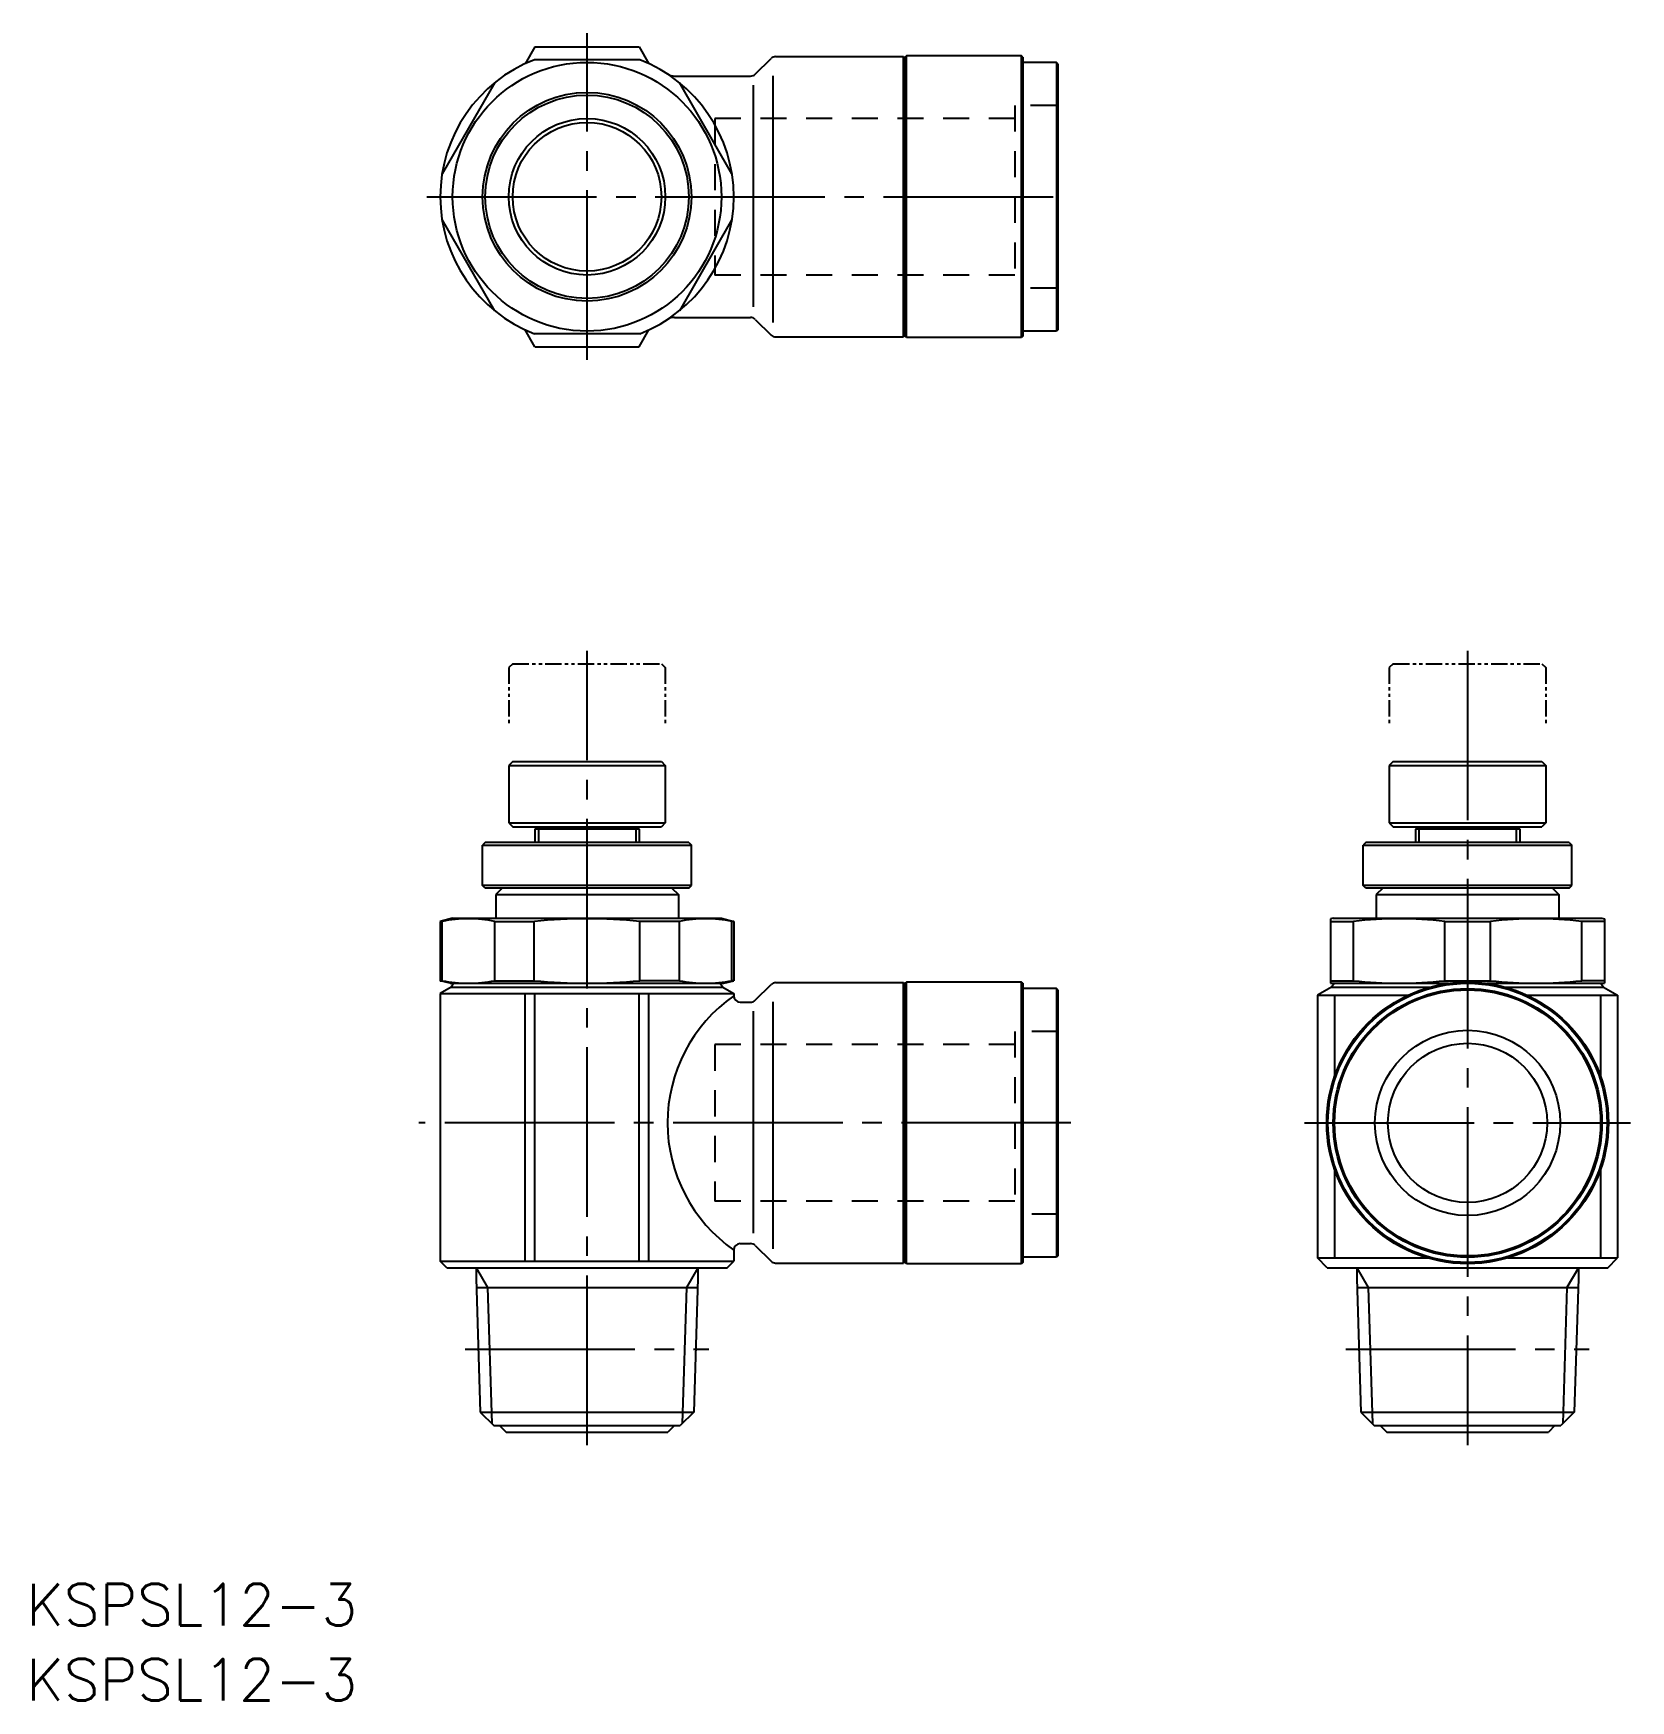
# Model space of a CAD drawing. Extents: x 76 to 198, y 133 to 260.
import ezdxf

# ---------------------------------------------------------------- set-up
doc = ezdxf.new("R2010")
doc.units = 0
for name, pattern in [('CENTER', [17.5, 13, -1.5, 1.5, -1.5]), ('DASHED', [3.5, 2, -1.5]), ('PHANTOM', [2.5, 1.25, -0.25, 0.25, -0.25, 0.25, -0.25])]:
    doc.linetypes.add(name, pattern=pattern)
doc.layers.get('0').update_dxf_attribs({"linetype": 'CONTINUOUS'})
doc.layers.add('CENTER', color=1, linetype='CENTER')
doc.styles.get("Standard").update_dxf_attribs({"font": 'txt.shx', "bigfont": '@extfont2.shx'})

msp = doc.modelspace()

# ---------------------------------------------------------------- linework, layer by layer
at = {"color": 7, "linetype": 'CONTINUOUS'}
for p, q in [((114.3, 259.39), (113.55, 258.09)), ((122.34, 258.39), (114.26, 258.39)), ((114.3, 259.39), (122.3, 259.39)), ((122.3, 259.39), (123.05, 258.09)), ((131.2, 257.29), (132.41, 258.49)), ((132.76, 258.64), (142.56, 258.64)), ((142.56, 258.64), (142.7, 258.39)), ((142.56, 237.14), (142.56, 258.64)), ((142.8, 258.69), (142.7, 258.59)), ((142.7, 258.59), (142.7, 237.19)), ((151.6, 258.69), (142.8, 258.69)), ((142.8, 237.09), (142.8, 258.69)), ((151.7, 258.59), (151.6, 258.69)), ((151.6, 237.09), (151.6, 258.69)), ((151.7, 258.59), (151.7, 237.19)), ((125.01, 257.14), (130.84, 257.14)), ((132.55, 257.16), (132.55, 238.24)), ((154.3, 258.19), (151.7, 258.19)), ((154.4, 258.09), (154.3, 258.19)), ((154.3, 258.19), (154.3, 237.59)), ((154.4, 258.09), (154.4, 237.69)), ((111.23, 256.64), (107.19, 249.64)), ((129.41, 249.64), (125.38, 256.64)), ((131.05, 239.44), (131.05, 256.45)), ((111.23, 239.14), (107.19, 246.14)), ((129.41, 246.14), (125.38, 239.14)), ((125.01, 238.64), (130.84, 238.64)), ((131.2, 238.49), (132.41, 237.29)), ((114.3, 236.39), (113.55, 237.69)), ((122.34, 237.39), (114.26, 237.39)), ((122.3, 236.39), (123.05, 237.69)), ((132.76, 237.14), (142.56, 237.14)), ((142.7, 237.39), (142.56, 237.14)), ((142.8, 237.09), (142.7, 237.19)), ((151.6, 237.09), (142.8, 237.09)), ((151.7, 237.19), (151.6, 237.09)), ((154.3, 237.59), (151.7, 237.59)), ((154.4, 237.69), (154.3, 237.59)), ((114.3, 236.39), (122.3, 236.39)), ((112.6, 204.59), (112.3, 204.29)), ((112.6, 204.59), (124, 204.59)), ((124, 204.59), (124.3, 204.29)), ((180.1, 204.59), (179.8, 204.29)), ((180.1, 204.59), (191.5, 204.59)), ((191.5, 204.59), (191.8, 204.29)), ((112.3, 204.29), (124.3, 204.29)), ((112.3, 204.29), (112.3, 199.89)), ((124.3, 204.29), (124.3, 199.89)), ((179.8, 204.29), (179.8, 199.89)), ((179.8, 204.29), (191.8, 204.29)), ((191.8, 204.29), (191.8, 199.89)), ((112.3, 199.89), (124.3, 199.89)), ((112.3, 199.89), (112.6, 199.59)), ((112.6, 199.59), (124, 199.59)), ((114.48, 199.59), (114.3, 199.41)), ((122.3, 199.41), (114.3, 199.41)), ((114.3, 199.41), (114.3, 198.39)), ((122.12, 199.59), (122.3, 199.41)), ((122.3, 199.41), (122.3, 198.39)), ((124.3, 199.89), (124, 199.59)), ((179.8, 199.89), (180.1, 199.59)), ((179.8, 199.89), (191.8, 199.89)), ((180.1, 199.59), (191.5, 199.59)), ((181.98, 199.59), (181.8, 199.41)), ((181.8, 199.41), (181.8, 198.39)), ((189.8, 199.41), (181.8, 199.41)), ((189.62, 199.59), (189.8, 199.41)), ((189.8, 199.41), (189.8, 198.39)), ((191.8, 199.89), (191.5, 199.59)), ((110.5, 198.39), (110.3, 198.19)), ((110.3, 198.19), (126.3, 198.19)), ((110.3, 195.09), (110.3, 198.19)), ((126.1, 198.39), (110.5, 198.39)), ((126.1, 198.39), (126.3, 198.19)), ((126.3, 195.09), (126.3, 198.19)), ((178, 198.39), (177.8, 198.19)), ((177.8, 195.09), (177.8, 198.19)), ((177.8, 198.19), (193.8, 198.19)), ((193.6, 198.39), (178, 198.39)), ((193.6, 198.39), (193.8, 198.19)), ((193.8, 195.09), (193.8, 198.19)), ((126.3, 195.09), (110.3, 195.09)), ((110.5, 194.89), (110.3, 195.09)), ((126.1, 194.89), (110.5, 194.89)), ((111.8, 194.89), (111.3, 194.39)), ((111.3, 194.39), (125.3, 194.39)), ((111.3, 194.39), (111.3, 192.59)), ((124.8, 194.89), (125.3, 194.39)), ((125.3, 194.39), (125.3, 192.59)), ((126.1, 194.89), (126.3, 195.09)), ((178, 194.89), (177.8, 195.09)), ((193.8, 195.09), (177.8, 195.09)), ((193.6, 194.89), (178, 194.89)), ((179.3, 194.89), (178.8, 194.39)), ((178.8, 194.39), (178.8, 192.59)), ((178.8, 194.39), (192.8, 194.39)), ((192.3, 194.89), (192.8, 194.39)), ((192.8, 194.39), (192.8, 192.59)), ((193.6, 194.89), (193.8, 195.09)), ((108, 192.59), (107.05, 192.33)), ((107.05, 192.33), (107.19, 192.33)), ((107.05, 192.33), (107.05, 187.79)), ((107.19, 187.79), (107.19, 192.33)), ((108, 192.59), (128.6, 192.59)), ((111.23, 192.33), (114.26, 192.33)), ((111.23, 187.79), (111.23, 192.33)), ((114.26, 187.79), (114.26, 192.33)), ((125.38, 192.33), (122.34, 192.33)), ((122.34, 187.79), (122.34, 192.33)), ((125.38, 187.79), (125.38, 192.33)), ((128.6, 192.59), (129.55, 192.33)), ((129.41, 187.79), (129.41, 192.33)), ((129.55, 192.33), (129.41, 192.33)), ((129.55, 192.33), (129.55, 187.79)), ((175.5, 192.59), (175.3, 192.54)), ((175.3, 192.54), (175.3, 187.59)), ((175.3, 192.33), (177.05, 192.33)), ((175.5, 192.59), (196.1, 192.59)), ((177.05, 187.79), (177.05, 192.33)), ((184.05, 192.33), (187.55, 192.33)), ((184.05, 187.79), (184.05, 192.33)), ((187.55, 187.79), (187.55, 192.33)), ((196.3, 192.33), (194.55, 192.33)), ((194.55, 187.79), (194.55, 192.33)), ((196.1, 192.59), (196.3, 192.54)), ((196.3, 192.54), (196.3, 187.59)), ((107.05, 187.79), (107.19, 187.79)), ((107.8, 187.59), (107.05, 187.79)), ((107.88, 187.29), (107.05, 186.81)), ((107.05, 186.81), (129.55, 186.81)), ((107.05, 186.81), (107.05, 166.29)), ((107.8, 187.59), (128.8, 187.59)), ((108.09, 187.59), (107.88, 187.29)), ((107.88, 187.29), (128.72, 187.29)), ((111.23, 187.79), (114.26, 187.79)), ((113.55, 166.29), (113.55, 186.81)), ((114.3, 166.29), (114.3, 186.81)), ((122.3, 166.29), (122.3, 186.81)), ((125.38, 187.79), (122.34, 187.79)), ((123.05, 166.29), (123.05, 186.81)), ((128.51, 187.59), (128.72, 187.29)), ((128.72, 187.29), (129.55, 186.81)), ((128.8, 187.59), (129.55, 187.79)), ((129.55, 187.79), (129.41, 187.79)), ((129.55, 186.81), (129.55, 186.64)), ((131.2, 186.29), (132.41, 187.49)), ((132.76, 187.64), (142.56, 187.64)), ((142.56, 166.14), (142.56, 187.64)), ((142.56, 187.64), (142.7, 187.39)), ((142.8, 187.69), (142.7, 187.59)), ((142.7, 187.59), (142.7, 166.19)), ((142.8, 166.09), (142.8, 187.69)), ((151.6, 187.69), (142.8, 187.69)), ((151.6, 166.09), (151.6, 187.69)), ((151.7, 187.59), (151.6, 187.69)), ((151.7, 187.59), (151.7, 166.19)), ((154.3, 187.19), (151.7, 187.19)), ((154.3, 187.19), (154.3, 166.59)), ((154.4, 187.09), (154.3, 187.19)), ((154.4, 187.09), (154.4, 166.69)), ((175.38, 187.29), (174.3, 186.67)), ((174.3, 186.67), (181.21, 186.67)), ((174.3, 186.67), (174.3, 166.54)), ((175.3, 187.79), (177.05, 187.79)), ((175.3, 187.59), (184.34, 187.59)), ((175.59, 187.59), (175.38, 187.29)), ((175.38, 187.29), (182.89, 187.29)), ((175.61, 186.67), (175.61, 180.45)), ((184.05, 187.79), (187.55, 187.79)), ((187.27, 187.59), (196.3, 187.59)), ((188.71, 187.29), (196.22, 187.29)), ((190.39, 186.67), (197.3, 186.67)), ((196.3, 187.79), (194.55, 187.79)), ((196, 186.67), (196, 180.45)), ((196.01, 187.59), (196.22, 187.29)), ((196.22, 187.29), (197.3, 186.67)), ((197.3, 186.67), (197.3, 166.54)), ((130.05, 186.14), (130.84, 186.14)), ((131.05, 168.44), (131.05, 185.45)), ((132.55, 186.16), (132.55, 167.24)), ((175.61, 173.33), (175.61, 166.54)), ((196, 173.33), (196, 166.54)), ((130.05, 167.64), (130.84, 167.64)), ((131.2, 167.49), (132.41, 166.29)), ((107.05, 166.29), (129.55, 166.29)), ((107.55, 165.79), (107.05, 166.29)), ((129.05, 165.79), (129.55, 166.29)), ((129.55, 167.14), (129.55, 166.29)), ((142.7, 166.39), (142.56, 166.14)), ((142.8, 166.09), (142.7, 166.19)), ((151.7, 166.19), (151.6, 166.09)), ((154.3, 166.59), (151.7, 166.59)), ((154.4, 166.69), (154.3, 166.59)), ((174.3, 166.54), (182.72, 166.54)), ((175.05, 165.79), (174.3, 166.54)), ((188.89, 166.54), (197.3, 166.54)), ((196.55, 165.79), (197.3, 166.54)), ((107.55, 165.79), (129.05, 165.79)), ((109.8, 165.79), (109.8, 164.95)), ((109.8, 164.95), (110.12, 154.72)), ((126.8, 164.95), (126.48, 154.72)), ((126.8, 165.79), (126.8, 164.95)), ((132.76, 166.14), (142.56, 166.14)), ((151.6, 166.09), (142.8, 166.09)), ((175.05, 165.79), (196.55, 165.79)), ((177.3, 165.79), (177.3, 164.95)), ((177.3, 164.95), (177.62, 154.72)), ((194.3, 164.95), (193.98, 154.72)), ((194.3, 165.79), (194.3, 164.95)), ((109.82, 164.27), (126.78, 164.27)), ((177.32, 164.27), (194.28, 164.27)), ((110.12, 154.72), (126.48, 154.72)), ((110.12, 154.72), (111.15, 153.69)), ((126.48, 154.72), (125.45, 153.69)), ((177.62, 154.72), (178.65, 153.69)), ((177.62, 154.72), (193.98, 154.72)), ((193.98, 154.72), (192.95, 153.69)), ((111.15, 153.69), (125.45, 153.69)), ((111.6, 153.69), (112.1, 153.19)), ((125, 153.69), (124.5, 153.19)), ((178.65, 153.69), (192.95, 153.69)), ((179.1, 153.69), (179.6, 153.19)), ((192.5, 153.69), (192, 153.19)), ((112.1, 153.19), (124.5, 153.19)), ((179.6, 153.19), (192, 153.19))]:
    msp.add_line(p, q, dxfattribs=at)
at = {"color": 3, "linetype": 'DASHED'}
for p, q in [((154.3, 254.89), (151.1, 254.89)), ((151.1, 254.89), (151.1, 240.89)), ((151.1, 253.89), (128.1, 253.89)), ((128.1, 253.89), (128.1, 241.89)), ((151.1, 241.89), (128.1, 241.89)), ((154.3, 240.89), (151.1, 240.89)), ((128.1, 182.89), (128.1, 170.89)), ((151.1, 182.89), (128.1, 182.89)), ((151.1, 183.89), (151.1, 169.89)), ((154.4, 183.89), (151.1, 183.89)), ((151.1, 170.89), (128.1, 170.89)), ((154.4, 169.89), (151.1, 169.89))]:
    msp.add_line(p, q, dxfattribs=at)
at = {"color": 3, "linetype": 'PHANTOM'}
for p, q in [((112.6, 212.09), (112.3, 211.79)), ((112.3, 211.79), (112.3, 207.39)), ((112.6, 212.09), (124, 212.09)), ((124, 212.09), (124.3, 211.79)), ((124.3, 211.79), (124.3, 207.39)), ((180.1, 212.09), (179.8, 211.79)), ((179.8, 211.79), (179.8, 207.39)), ((180.1, 212.09), (191.5, 212.09)), ((191.5, 212.09), (191.8, 211.79)), ((191.8, 211.79), (191.8, 207.39))]:
    msp.add_line(p, q, dxfattribs=at)
at = {"color": 3, "linetype": 'CONTINUOUS'}
for p, q in [((114.57, 199.59), (114.57, 198.39)), ((122.03, 199.59), (122.03, 198.39)), ((182.07, 199.59), (182.07, 198.39)), ((189.53, 199.59), (189.53, 198.39)), ((109.8, 165.79), (110.68, 164.27)), ((126.8, 165.79), (125.92, 164.27)), ((177.3, 165.79), (178.18, 164.27)), ((194.3, 165.79), (193.42, 164.27)), ((110.68, 164.27), (111.01, 153.84)), ((125.92, 164.27), (125.6, 153.84)), ((178.18, 164.27), (178.51, 153.84)), ((193.42, 164.27), (193.1, 153.84))]:
    msp.add_line(p, q, dxfattribs=at)
at = {"color": 7, "linetype": 'CONTINUOUS'}
for centre, radius in [((118.3, 247.89), 10.3), ((118.3, 247.89), 8), ((118.3, 247.89), 7.8), ((118.3, 247.89), 6), ((118.3, 247.89), 5.7), ((185.8, 176.89), 10.8), ((185.8, 176.89), 10.7), ((185.8, 176.89), 10.3), ((185.8, 176.89), 10.2), ((185.8, 176.89), 7.1), ((185.8, 176.89), 6.1)]:
    msp.add_circle(centre, radius, dxfattribs=at)
for centre, radius, start, end in [((118.3, 247.89), 11.25, 111.0395, 248.9605), ((118.3, 247.89), 11.25, 291.0395, 68.9605), ((132.76, 258.14), 0.5, 90, 135), ((125.01, 258.14), 1, 236.7969, 270), ((130.84, 257.64), 0.5, 270, 315), ((125.01, 237.64), 1, 90, 123.2031), ((130.84, 238.14), 0.5, 45, 90), ((132.76, 237.64), 0.5, 225, 270), ((109.21, 182.29), 10.25, 78.634, 101.366), ((118.3, 151.85), 40.69, 84.303, 95.697), ((127.4, 182.29), 10.25, 78.634, 101.366), ((180.55, 162), 30.54, 83.4234, 96.5766), ((191.05, 162), 30.54, 83.4234, 96.5766), ((109.21, 197.84), 10.25, 258.634, 281.366), ((118.3, 228.28), 40.69, 264.303, 275.697), ((136.35, 176.89), 11.88, 124.8718, 235.1282), ((127.4, 197.84), 10.25, 258.634, 281.366), ((130.05, 186.64), 0.5, 180, 270), ((132.76, 187.14), 0.5, 90, 135), ((180.55, 218.13), 30.54, 263.4234, 276.5766), ((191.05, 218.13), 30.54, 263.4234, 276.5766), ((130.84, 186.64), 0.5, 270, 315), ((130.05, 167.14), 0.5, 90, 180), ((130.84, 167.14), 0.5, 45, 90), ((132.76, 166.64), 0.5, 225, 270)]:
    msp.add_arc(centre, radius, start, end, dxfattribs=at)
at = {"layer": 'CENTER', "color": 1, "linetype": 'CENTER'}
for p, q in [((118.3, 235.39), (118.3, 260.42)), ((106.03, 247.89), (155.4, 247.89)), ((118.3, 152.19), (118.3, 213.09)), ((185.8, 213.09), (185.8, 152.19)), ((155.4, 176.89), (105.41, 176.89)), ((173.3, 176.89), (198.3, 176.89)), ((108.97, 159.54), (127.63, 159.54)), ((176.47, 159.54), (195.13, 159.54))]:
    msp.add_line(p, q, dxfattribs=at)

# ---------------------------------------------------------------- texts
at = {"color": 7, "linetype": 'CONTINUOUS'}
for p in [(75.31, 138.36), (75.31, 132.6)]:
    msp.add_text('KSPSL12-3', height=3.2, dxfattribs=at).set_placement(p)

doc.saveas('drawing.dxf')
